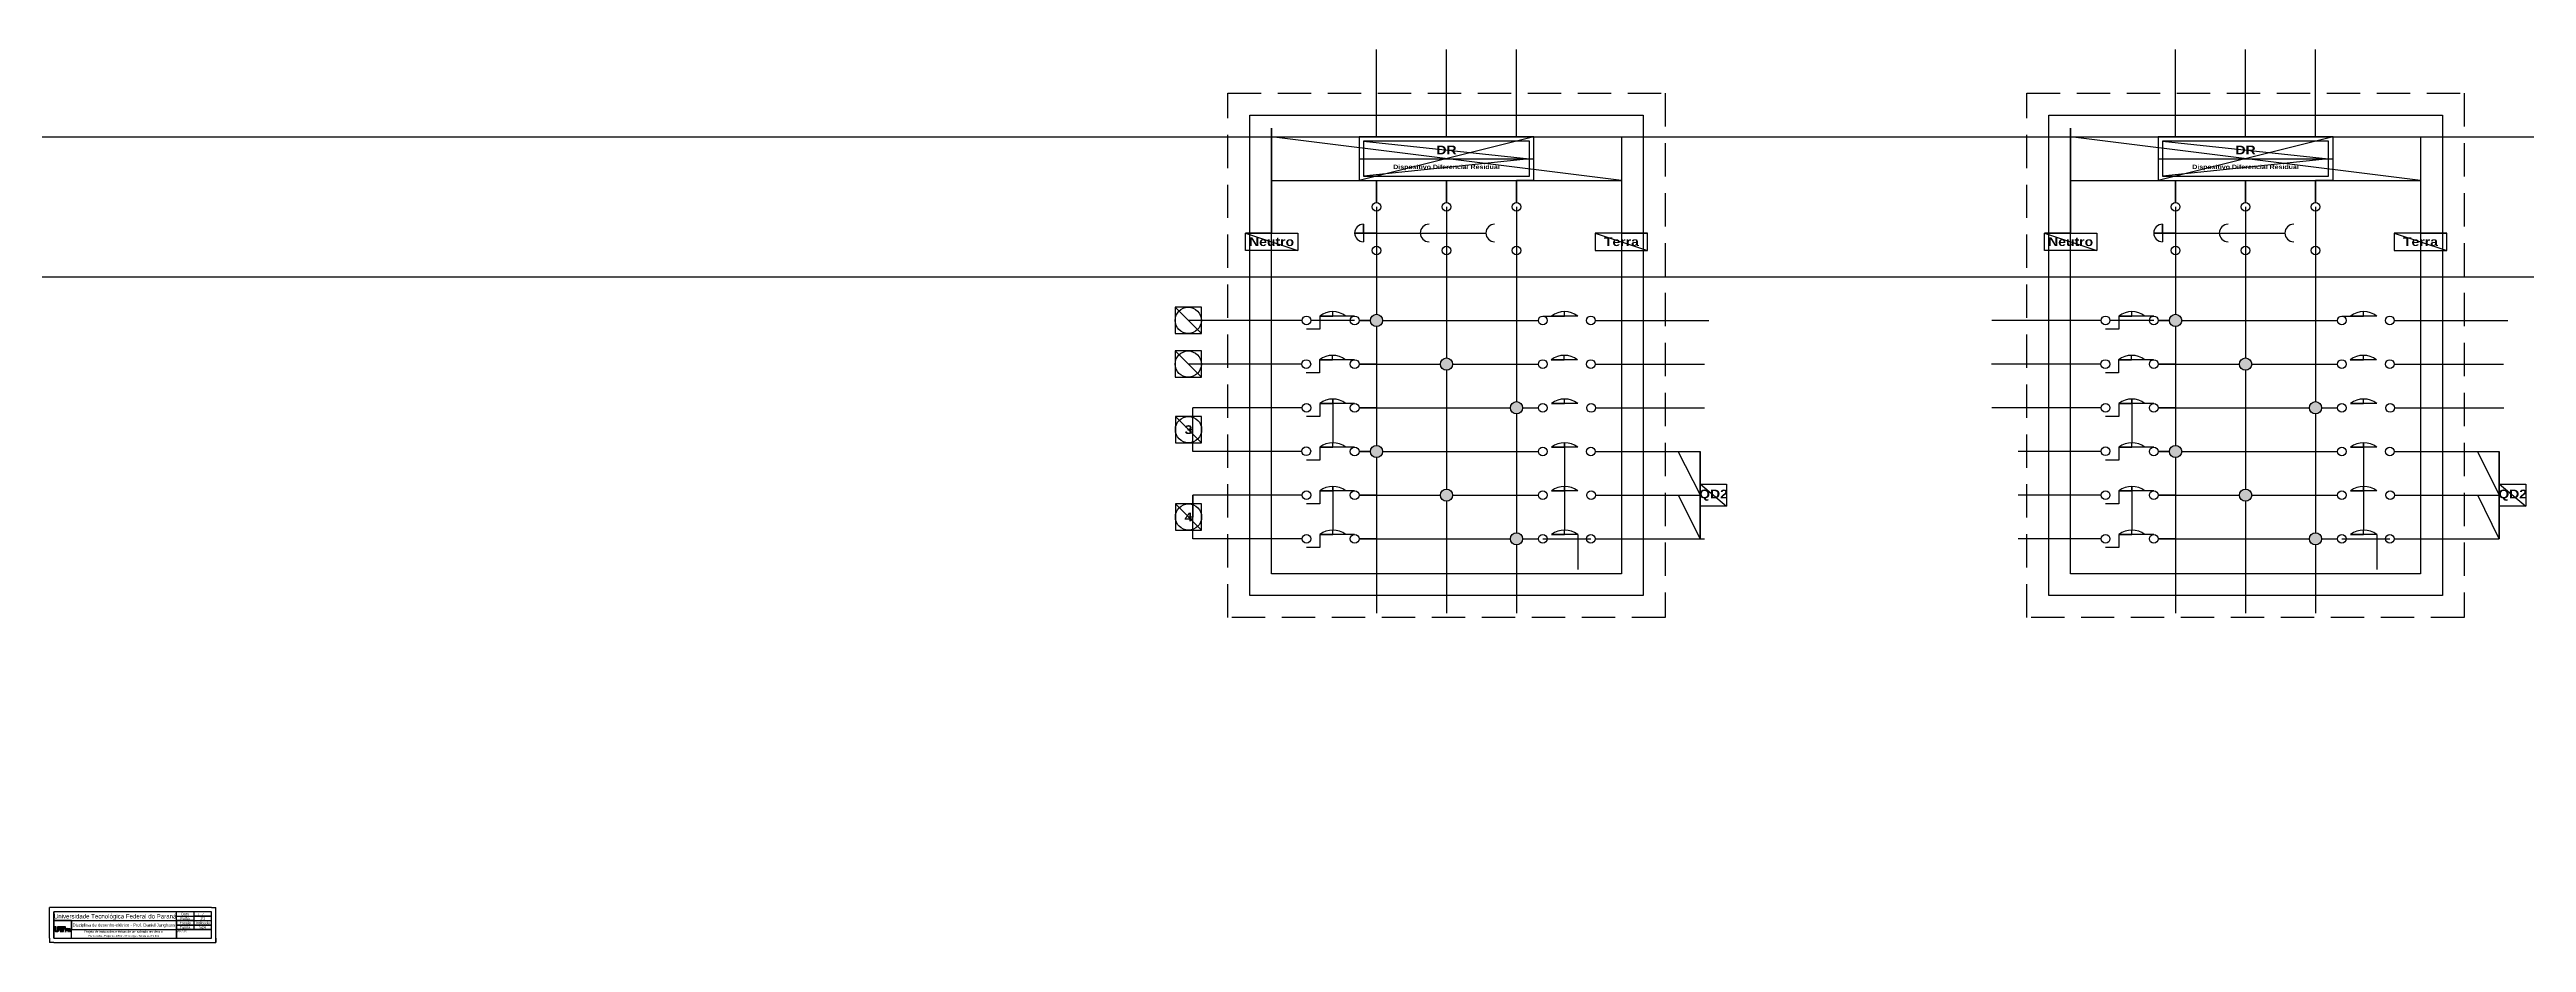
# Model space of a CAD drawing. Header units: millimetres. Extents: x 0 to 2832, y 0 to 1022.
import ezdxf
from ezdxf.enums import TextEntityAlignment as Align

# ---------------------------------------------------------------- set-up
doc = ezdxf.new("R2010")
doc.units = ezdxf.units.MM
doc.header["$LTSCALE"] = 3
doc.linetypes.add('DASHED', pattern=[19.05, 12.7, -6.35])
for name, color, linetype in [('Capricho', 5, 'Continuous'), ('Fina', 7, 'Continuous'), ('Grossa', 2, 'Continuous'), ('Legenda', 1, 'Continuous'), ('Legenda Amarela', 2, 'Continuous'), ('Legenga Preta', 250, 'Continuous'), ('Texto', 6, 'Continuous'), ('Textos', 3, 'Continuous'), ('Tracejada', 4, 'DASHED')]:
    doc.layers.add(name, color=color, linetype=linetype)
doc.styles.add('Paludo', font='ARIAL.TTF')
doc.styles.add('Personalizado', font='ariblk_0.ttf')

msp = doc.modelspace()

# ---------------------------------------------------------------- hatches: boundary and pattern name
at = {"layer": 'Grossa'}
h = msp.add_hatch(color=256, dxfattribs=at)
h.dxf.hatch_style = 1
h.paths.add_polyline_path([(1524.2, 711.9, 1), (1510.2, 711.9, 1)])
h.paths.add_polyline_path([(1590.2, 661.9, 1), (1604.2, 661.9, 1)])
h.paths.add_polyline_path([(1670.2, 611.9, 1), (1684.2, 611.9, 1)])
h.paths.add_polyline_path([(1590.2, 511.9, 1), (1604.2, 511.9, 1)])
h.paths.add_polyline_path([(1510.2, 561.9, 1), (1524.2, 561.9, 1)])
h.paths.add_polyline_path([(1670.2, 461.9, 1), (1684.2, 461.9, 1)])
h = msp.add_hatch(color=256, dxfattribs=at)
h.dxf.hatch_style = 1
h.paths.add_polyline_path([(2437.8, 711.9, 1), (2423.8, 711.9, 1)])
h.paths.add_polyline_path([(2517.8, 661.9, 1), (2503.8, 661.9, 1)])
h.paths.add_polyline_path([(2583.8, 611.9, 1), (2597.8, 611.9, 1)])
h.paths.add_polyline_path([(2517.8, 511.9, 1), (2503.8, 511.9, 1)])
h.paths.add_polyline_path([(2423.8, 561.9, 1), (2437.8, 561.9, 1)])
h.paths.add_polyline_path([(2583.8, 461.9, 1), (2597.8, 461.9, 1)])
at = {"layer": 'Legenda Amarela'}
h = msp.add_hatch(color=256, dxfattribs=at)
h.dxf.hatch_style = 1
h.paths.add_polyline_path([(14.5, 16.3), (17.7, 16.3), (17.7, 17.2), (13.4, 17.2), (13.4, 12.6), (14.5, 12.6)])
at = {"layer": 'Legenga Preta'}
h = msp.add_hatch(color=256, dxfattribs=at)
h.dxf.hatch_style = 1
h.paths.add_polyline_path([(15.8, 15.1), (17.7, 15.1), (17.7, 16), (14.8, 16), (14.8, 12.6), (15.8, 12.6)], flags=17)
h.paths.add_polyline_path([(18.1, 12.6), (18.8, 12.6), (18.8, 13.9), (19.6, 13.9), (19.8, 13.9), (19.9, 13.9), (20, 14), (20.1, 14), (20.3, 14.1), (20.4, 14.1), (20.5, 14.2), (20.5, 14.3), (20.6, 14.4), (20.6, 14.4), (20.6, 14.5), (20.7, 14.6), (20.7, 14.7), (20.7, 14.8), (20.7, 15), (20.7, 15), (20.7, 15.2), (20.7, 15.3), (20.6, 15.4), (20.6, 15.5), (20.5, 15.6), (20.5, 15.7), (20.4, 15.8), (20.3, 15.8), (20.2, 15.9), (20.1, 15.9), (20.1, 16), (20, 16), (19.7, 16), (18.1, 16)])
h.paths.add_polyline_path([(18.8, 14.5), (18.8, 15.4), (19.6, 15.4), (19.7, 15.4), (19.9, 15.3), (19.9, 15.3), (20, 15.1), (20.1, 15), (20, 14.9), (20, 14.8), (19.9, 14.7), (19.8, 14.5), (19.6, 14.5), (19.4, 14.5)], flags=16)
h.paths.add_polyline_path([(22.2, 14), (22.3, 13.9), (22.4, 13.8), (22.5, 13.7), (23.2, 12.6), (24, 12.6), (23.8, 12.9), (23.7, 13), (23.6, 13.2), (23.5, 13.4), (23.4, 13.5), (23.4, 13.6), (23.3, 13.7), (23.2, 13.8), (23.1, 13.9), (23, 14), (22.9, 14.1), (22.8, 14.1), (22.9, 14.2), (23, 14.2), (23.1, 14.2), (23.1, 14.2), (23.2, 14.3), (23.3, 14.3), (23.4, 14.4), (23.5, 14.4), (23.5, 14.5), (23.6, 14.6), (23.6, 14.6), (23.7, 14.8), (23.7, 14.9), (23.7, 14.9), (23.7, 15), (23.7, 15.2), (23.7, 15.3), (23.7, 15.3), (23.6, 15.5), (23.6, 15.5), (23.5, 15.7), (23.5, 15.7), (23.4, 15.8), (23.3, 15.8), (23.2, 15.9), (23.1, 15.9), (23, 16), (22.9, 16), (22.7, 16), (20.9, 16), (20.9, 12.6), (21.6, 12.6), (21.6, 14), (21.9, 14), (22, 14), (22.2, 13.9)])
h.paths.add_polyline_path([(21.6, 14.6), (21.6, 15.5), (22.6, 15.5), (22.8, 15.4), (22.9, 15.3), (23, 15.2), (23, 15.1), (23, 14.9), (23, 14.8), (22.9, 14.7), (22.8, 14.6), (22.8, 14.6), (22.7, 14.6), (22.6, 14.6), (22.5, 14.6)], flags=16)
h.paths.add_polyline_path([(12, 12.6), (13.1, 12.6), (13.1, 17.4), (17.7, 17.4), (17.7, 18.3), (10.6, 18.3), (9.5, 18.3), (9.5, 14.8), (9.5, 14.6), (9.5, 14.4), (9.4, 14.3), (9.4, 14.1), (9.4, 14), (9.3, 13.9), (9.2, 13.8), (9.2, 13.7), (9.1, 13.6), (8.9, 13.5), (8.8, 13.5), (8.6, 13.4), (8.4, 13.4), (8.2, 13.4), (8.1, 13.4), (8, 13.4), (7.9, 13.5), (7.8, 13.5), (7.7, 13.5), (7.6, 13.6), (7.5, 13.7), (7.5, 13.8), (7.4, 13.9), (7.3, 14.1), (7.2, 14.2), (7.2, 14.4), (7.2, 14.5), (7.2, 14.7), (7.1, 14.8), (7.1, 18.3), (6, 18.3), (6, 14.5), (6.1, 14.1), (6.1, 13.8), (6.2, 13.7), (6.2, 13.5), (6.3, 13.4), (6.4, 13.3), (6.5, 13.2), (6.6, 13.1), (6.7, 12.9), (6.8, 12.8), (7.1, 12.7), (7.2, 12.7), (7.4, 12.6), (7.6, 12.6), (7.9, 12.5), (8.1, 12.5), (8.5, 12.5), (8.7, 12.5), (8.9, 12.5), (9, 12.6), (9.3, 12.6), (9.5, 12.7), (9.7, 12.8), (9.9, 12.9), (10.1, 13.1), (10.3, 13.3), (10.5, 13.6), (10.5, 13.7), (10.6, 13.9), (10.6, 14.1), (10.6, 14.3), (10.6, 17.4), (12, 17.4)])

# ---------------------------------------------------------------- linework, layer by layer
for p, q in [((1397.2, 921.9), (1397.2, 871.9)), ((1797.2, 871.9), (1397.2, 921.9)), ((1697.2, 921.9), (1497.2, 871.9)), ((1502.2, 916.9), (1692.2, 896.9)), ((2310.8, 921.9), (2310.8, 871.9)), ((2710.8, 871.9), (2310.8, 921.9)), ((2610.8, 921.9), (2410.8, 871.9)), ((2415.8, 916.9), (2605.8, 896.9)), ((1497.2, 896.9), (1697.2, 896.9)), ((1692.2, 896.9), (1502.2, 876.9)), ((2410.8, 896.9), (2610.8, 896.9)), ((2605.8, 896.9), (2415.8, 876.9)), ((1397.2, 871.9), (1797.2, 871.9)), ((1497.2, 871.9), (1517.2, 871.9)), ((1517.2, 871.9), (1517.2, 861.9)), ((1597.2, 871.9), (1597.2, 861.9)), ((1697.2, 871.9), (1677.2, 871.9)), ((1677.2, 871.9), (1677.2, 861.9)), ((2310.8, 871.9), (2710.8, 871.9)), ((2410.8, 871.9), (2430.8, 871.9)), ((2430.8, 871.9), (2430.8, 861.9)), ((2510.8, 871.9), (2510.8, 861.9)), ((2610.8, 871.9), (2590.8, 871.9)), ((2590.8, 871.9), (2590.8, 861.9)), ((1397.2, 821.9), (1397.2, 811.9)), ((1502.2, 811.9), (1502.2, 821.9)), ((1502.2, 821.9), (1502.2, 801.9)), ((1517.2, 841.9), (1517.2, 811.9)), ((1517.2, 841.9), (1517.2, 811.9)), ((1597.2, 841.9), (1597.2, 761.9)), ((1677.2, 841.9), (1677.2, 761.9)), ((1797.2, 821.9), (1797.2, 811.9)), ((2310.8, 821.9), (2310.8, 811.9)), ((2415.8, 811.9), (2415.8, 821.9)), ((2415.8, 821.9), (2415.8, 801.9)), ((2430.8, 841.9), (2430.8, 811.9)), ((2430.8, 841.9), (2430.8, 811.9)), ((2510.8, 841.9), (2510.8, 761.9)), ((2590.8, 841.9), (2590.8, 761.9)), ((2710.8, 821.9), (2710.8, 811.9)), ((1397.2, 811.9), (1367.2, 811.9)), ((1367.2, 811.9), (1427.2, 791.9)), ((1517.2, 811.9), (1492.2, 811.9)), ((1492.2, 811.9), (1567.2, 811.9)), ((1492.2, 811.9), (1502.2, 811.9)), ((1517.2, 811.9), (1517.2, 761.9)), ((1517.2, 811.9), (1517.2, 791.9)), ((1567.2, 811.9), (1642.2, 811.9)), ((1767.2, 811.9), (1827.2, 791.9)), ((1797.2, 811.9), (1827.2, 811.9)), ((2310.8, 811.9), (2280.8, 811.9)), ((2280.8, 811.9), (2340.8, 791.9)), ((2430.8, 811.9), (2405.8, 811.9)), ((2405.8, 811.9), (2480.8, 811.9)), ((2405.8, 811.9), (2415.8, 811.9)), ((2430.8, 811.9), (2430.8, 761.9)), ((2430.8, 811.9), (2430.8, 791.9)), ((2480.8, 811.9), (2555.8, 811.9)), ((2680.8, 811.9), (2740.8, 791.9)), ((2710.8, 811.9), (2740.8, 811.9)), ((1286.9, 726.9), (1316.9, 696.9)), ((1307.2, 711.9), (1302.2, 711.9)), ((1337.2, 711.9), (1307.2, 711.9)), ((1452.2, 711.9), (1442.2, 711.9)), ((1482.2, 716.9), (1452.2, 716.9)), ((1452.2, 716.9), (1467.2, 716.9)), ((1452.2, 716.9), (1452.2, 701.9)), ((1492.2, 711.9), (1452.2, 711.9)), ((1467.2, 716.9), (1467.2, 721.9)), ((1492.2, 716.9), (1482.2, 716.9)), ((1707.2, 716.9), (1717.2, 716.9)), ((1747.2, 716.9), (1717.2, 716.9)), ((1717.2, 716.9), (1732.2, 716.9)), ((1732.2, 716.9), (1732.2, 721.9)), ((1867.2, 711.9), (1897.2, 711.9)), ((2250.8, 711.9), (2220.8, 711.9)), ((2365.8, 711.9), (2355.8, 711.9)), ((2395.8, 716.9), (2365.8, 716.9)), ((2365.8, 716.9), (2380.8, 716.9)), ((2365.8, 716.9), (2365.8, 701.9)), ((2405.8, 711.9), (2365.8, 711.9)), ((2380.8, 716.9), (2380.8, 721.9)), ((2405.8, 716.9), (2395.8, 716.9)), ((2620.8, 716.9), (2630.8, 716.9)), ((2660.8, 716.9), (2630.8, 716.9)), ((2630.8, 716.9), (2645.8, 716.9)), ((2645.8, 716.9), (2645.8, 721.9)), ((2780.8, 711.9), (2810.8, 711.9)), ((1452.2, 701.9), (1437.2, 701.9)), ((2365.8, 701.9), (2350.8, 701.9)), ((1286.9, 676.9), (1316.9, 646.9)), ((1306.9, 661.9), (1301.9, 661.9)), ((1336.9, 661.9), (1306.9, 661.9)), ((1451.9, 651.9), (1436.9, 651.9)), ((1481.9, 666.9), (1451.9, 666.9)), ((1451.9, 666.9), (1466.9, 666.9)), ((1451.9, 666.9), (1451.9, 651.9)), ((1466.9, 666.9), (1466.9, 671.9)), ((1491.9, 666.9), (1481.9, 666.9)), ((1746.9, 666.9), (1716.9, 666.9)), ((1716.9, 666.9), (1731.9, 666.9)), ((1731.9, 666.9), (1731.9, 671.9)), ((1862.2, 661.9), (1892.2, 661.9)), ((2250.5, 661.9), (2220.5, 661.9)), ((2365.5, 651.9), (2350.5, 651.9)), ((2395.5, 666.9), (2365.5, 666.9)), ((2365.5, 666.9), (2380.5, 666.9)), ((2365.5, 666.9), (2365.5, 651.9)), ((2380.5, 666.9), (2380.5, 671.9)), ((2405.5, 666.9), (2395.5, 666.9)), ((2660.5, 666.9), (2630.5, 666.9)), ((2630.5, 666.9), (2645.5, 666.9)), ((2645.5, 666.9), (2645.5, 671.9)), ((2775.8, 661.9), (2805.8, 661.9)), ((1287.2, 601.9), (1317.2, 571.9)), ((1337.2, 611.9), (1307.2, 611.9)), ((1307.2, 561.9), (1307.2, 611.9)), ((1452.2, 601.9), (1437.2, 601.9)), ((1482.2, 616.9), (1452.2, 616.9)), ((1452.2, 616.9), (1467.2, 616.9)), ((1452.2, 616.9), (1452.2, 601.9)), ((1467.2, 616.9), (1467.2, 621.9)), ((1492.2, 616.9), (1482.2, 616.9)), ((1747.2, 616.9), (1717.2, 616.9)), ((1717.2, 616.9), (1732.2, 616.9)), ((1732.2, 616.9), (1732.2, 621.9)), ((1862.2, 611.9), (1892.2, 611.9)), ((2250.8, 611.9), (2220.8, 611.9)), ((2365.8, 601.9), (2350.8, 601.9)), ((2395.8, 616.9), (2365.8, 616.9)), ((2365.8, 616.9), (2380.8, 616.9)), ((2365.8, 616.9), (2365.8, 601.9)), ((2380.8, 616.9), (2380.8, 621.9)), ((2405.8, 616.9), (2395.8, 616.9)), ((2660.8, 616.9), (2630.8, 616.9)), ((2630.8, 616.9), (2645.8, 616.9)), ((2645.8, 616.9), (2645.8, 621.9)), ((2775.9, 611.9), (2805.9, 611.9)), ((1307.2, 586.9), (1302.2, 586.9)), ((1482.2, 566.9), (1452.2, 566.9)), ((1452.2, 566.9), (1467.2, 566.9)), ((1452.2, 566.9), (1452.2, 551.9)), ((1467.2, 566.9), (1467.2, 571.9)), ((1492.2, 566.9), (1482.2, 566.9)), ((1747.2, 566.9), (1717.2, 566.9)), ((1717.2, 566.9), (1732.2, 566.9)), ((1732.2, 566.9), (1732.2, 571.9)), ((2395.8, 566.9), (2365.8, 566.9)), ((2365.8, 566.9), (2380.8, 566.9)), ((2365.8, 566.9), (2365.8, 551.9)), ((2380.8, 566.9), (2380.8, 571.9)), ((2405.8, 566.9), (2395.8, 566.9)), ((2660.8, 566.9), (2630.8, 566.9)), ((2630.8, 566.9), (2645.8, 566.9)), ((2645.8, 566.9), (2645.8, 571.9)), ((1337.2, 561.9), (1307.2, 561.9)), ((1452.2, 551.9), (1437.2, 551.9)), ((1887.5, 511.9), (1862.2, 561.9)), ((1862.2, 561.9), (1887.2, 561.9)), ((1887.2, 561.9), (1887.2, 461.9)), ((2365.8, 551.9), (2350.8, 551.9)), ((2801.2, 511.9), (2775.8, 561.9)), ((2775.8, 561.9), (2800.8, 561.9)), ((2800.8, 561.9), (2800.8, 461.9)), ((1337.2, 511.9), (1307.2, 511.9)), ((1307.2, 461.9), (1307.2, 511.9)), ((1307.2, 511.9), (1307.2, 486.9)), ((1482.2, 516.9), (1452.2, 516.9)), ((1452.2, 516.9), (1467.2, 516.9)), ((1452.2, 516.9), (1452.2, 501.9)), ((1467.2, 516.9), (1467.2, 521.9)), ((1492.2, 516.9), (1482.2, 516.9)), ((1747.2, 516.9), (1717.2, 516.9)), ((1717.2, 516.9), (1732.2, 516.9)), ((1732.2, 516.9), (1732.2, 521.9)), ((1887.2, 461.9), (1862.5, 511.9)), ((1862.5, 511.9), (1887.5, 511.9)), ((1887.5, 511.9), (1887.5, 524.4)), ((1887.5, 524.4), (1917.5, 524.4)), ((1887.5, 524.4), (1917.5, 499.4)), ((1917.5, 524.4), (1917.5, 499.4)), ((2395.8, 516.9), (2365.8, 516.9)), ((2365.8, 516.9), (2380.8, 516.9)), ((2365.8, 516.9), (2365.8, 501.9)), ((2380.8, 516.9), (2380.8, 521.9)), ((2405.8, 516.9), (2395.8, 516.9)), ((2660.8, 516.9), (2630.8, 516.9)), ((2630.8, 516.9), (2645.8, 516.9)), ((2645.8, 516.9), (2645.8, 521.9)), ((2800.8, 461.9), (2776.2, 511.9)), ((2776.2, 511.9), (2801.2, 511.9)), ((2801.2, 511.9), (2801.2, 524.4)), ((2801.2, 524.4), (2831.2, 524.4)), ((2801.2, 524.4), (2831.2, 499.4)), ((2831.2, 524.4), (2831.2, 499.4)), ((1287.2, 501.9), (1317.2, 471.9)), ((1307.2, 486.9), (1302.2, 486.9)), ((1452.2, 501.9), (1437.2, 501.9)), ((1917.5, 499.4), (1887.5, 499.4)), ((2365.8, 501.9), (2350.8, 501.9)), ((2831.2, 499.4), (2801.2, 499.4)), ((1337.2, 461.9), (1307.2, 461.9)), ((1482.2, 466.9), (1452.2, 466.9)), ((1452.2, 466.9), (1467.2, 466.9)), ((1452.2, 466.9), (1452.2, 451.9)), ((1467.2, 466.9), (1467.2, 471.9)), ((1492.2, 466.9), (1482.2, 466.9)), ((1707.2, 461.9), (1747.2, 461.9)), ((1747.2, 466.9), (1717.2, 466.9)), ((1717.2, 466.9), (1732.2, 466.9)), ((1732.2, 466.9), (1732.2, 471.9)), ((1747.2, 466.9), (1747.2, 426.9)), ((1747.2, 461.9), (1762.2, 461.9)), ((1862.2, 461.9), (1887.2, 461.9)), ((2395.8, 466.9), (2365.8, 466.9)), ((2365.8, 466.9), (2380.8, 466.9)), ((2365.8, 466.9), (2365.8, 451.9)), ((2380.8, 466.9), (2380.8, 471.9)), ((2405.8, 466.9), (2395.8, 466.9)), ((2620.8, 461.9), (2660.8, 461.9)), ((2660.8, 466.9), (2630.8, 466.9)), ((2630.8, 466.9), (2645.8, 466.9)), ((2645.8, 466.9), (2645.8, 471.9)), ((2660.8, 466.9), (2660.8, 426.9)), ((2660.8, 461.9), (2675.8, 461.9)), ((2775.8, 461.9), (2800.8, 461.9)), ((1452.2, 451.9), (1437.2, 451.9)), ((2365.8, 451.9), (2350.8, 451.9))]:
    msp.add_line(p, q)
for p in [(1611.1, 921.9), (1517.2, 761.9)]:
    msp.add_xline(p, (1, 0))
for points in [[(1372.2, 946.9), (1822.2, 946.9), (1822.2, 396.9), (1372.2, 396.9)], [(2285.8, 946.9), (2735.8, 946.9), (2735.8, 396.9), (2285.8, 396.9)], [(1397.2, 921.9), (1797.2, 921.9), (1797.2, 421.9), (1397.2, 421.9)], [(1692.2, 916.9), (1502.2, 916.9), (1502.2, 876.9), (1692.2, 876.9)], [(2310.8, 921.9), (2710.8, 921.9), (2710.8, 421.9), (2310.8, 421.9)], [(2605.8, 916.9), (2415.8, 916.9), (2415.8, 876.9), (2605.8, 876.9)], [(1367.2, 811.9), (1427.2, 811.9), (1427.2, 791.9), (1367.2, 791.9)], [(1827.2, 811.9), (1767.2, 811.9), (1767.2, 791.9), (1827.2, 791.9)], [(2280.8, 811.9), (2340.8, 811.9), (2340.8, 791.9), (2280.8, 791.9)], [(2740.8, 811.9), (2680.8, 811.9), (2680.8, 791.9), (2740.8, 791.9)], [(1316.9, 726.9), (1286.9, 726.9), (1286.9, 696.9), (1316.9, 696.9)], [(1316.9, 676.9), (1286.9, 676.9), (1286.9, 646.9), (1316.9, 646.9)], [(1317.2, 601.9), (1287.2, 601.9), (1287.2, 571.9), (1317.2, 571.9)], [(1887.2, 561.9), (1887.2, 561.9), (1887.2, 461.9), (1887.2, 461.9)], [(2800.8, 561.9), (2800.8, 561.9), (2800.8, 461.9), (2800.8, 461.9)], [(1317.2, 501.9), (1287.2, 501.9), (1287.2, 471.9), (1317.2, 471.9)]]:
    msp.add_lwpolyline(points, close=True)
at = {"layer": 'Capricho'}
for p, q in [((0, 35), (0, 40)), ((5, 40), (0, 40)), ((0, 5), (0, 35)), ((125, 40), (5, 40)), ((185, 40), (45, 40)), ((145, 40), (125, 40)), ((185, 40), (190, 40)), ((190, 0), (190, 40)), ((190, 5), (190, 35)), ((0, 5), (0, 0)), ((5, 0), (0, 0)), ((5, 0), (185, 0)), ((5, 0), (25, 0)), ((185, 0), (190, 0)), ((190, 5), (190, 0))]:
    msp.add_line(p, q, dxfattribs=at)
at = {"layer": 'Fina'}
for p, q in [((1517.2, 921.9), (1517.2, 1021.9)), ((1597.2, 921.9), (1597.2, 1021.9)), ((1677.2, 921.9), (1677.2, 1021.9)), ((2430.8, 921.9), (2430.8, 1021.9)), ((2510.8, 921.9), (2510.8, 1021.9)), ((2590.8, 921.9), (2590.8, 1021.9)), ((1517.2, 871.9), (1517.2, 846.9)), ((1517.2, 846.9), (1517.2, 871.9)), ((1597.2, 871.9), (1597.2, 846.9)), ((1597.2, 846.9), (1597.2, 871.9)), ((1677.2, 871.9), (1677.2, 846.9)), ((1677.2, 846.9), (1677.2, 871.9)), ((2430.8, 871.9), (2430.8, 846.9)), ((2430.8, 846.9), (2430.8, 871.9)), ((2510.8, 871.9), (2510.8, 846.9)), ((2510.8, 846.9), (2510.8, 871.9)), ((2590.8, 871.9), (2590.8, 846.9)), ((2590.8, 846.9), (2590.8, 871.9)), ((1492.2, 811.9), (1642.2, 811.9)), ((2405.8, 811.9), (2555.8, 811.9)), ((1517.2, 791.9), (1517.2, 718.9)), ((1597.2, 791.9), (1597.2, 711.9)), ((1677.2, 791.9), (1677.2, 711.9)), ((2430.8, 791.9), (2430.8, 718.9)), ((2510.8, 791.9), (2510.8, 711.9)), ((2590.8, 791.9), (2590.8, 711.9)), ((1432.2, 711.9), (1337.2, 711.9)), ((1510.2, 711.9), (1497.2, 711.9)), ((1497.2, 711.9), (1510.2, 711.9)), ((1524.2, 711.9), (1597.2, 711.9)), ((1597.2, 711.9), (1597.2, 668.9)), ((1597.2, 711.9), (1677.2, 711.9)), ((1677.2, 711.9), (1677.2, 661.9)), ((1677.2, 711.9), (1702.2, 711.9)), ((1767.2, 711.9), (1867.2, 711.9)), ((2345.8, 711.9), (2250.8, 711.9)), ((2423.8, 711.9), (2410.8, 711.9)), ((2410.8, 711.9), (2423.8, 711.9)), ((2437.8, 711.9), (2510.8, 711.9)), ((2510.8, 711.9), (2510.8, 668.9)), ((2510.8, 711.9), (2590.8, 711.9)), ((2590.8, 711.9), (2590.8, 661.9)), ((2590.8, 711.9), (2615.8, 711.9)), ((2680.8, 711.9), (2780.8, 711.9)), ((1517.2, 704.9), (1517.2, 661.9)), ((2430.8, 704.9), (2430.8, 661.9)), ((1431.9, 661.9), (1336.9, 661.9)), ((1517.2, 661.9), (1497.2, 661.9)), ((1497.2, 661.9), (1517.2, 661.9)), ((1517.2, 661.9), (1497.2, 661.9)), ((1517.2, 661.9), (1517.2, 611.9)), ((1517.2, 661.9), (1590.2, 661.9)), ((1597.2, 654.9), (1597.2, 611.9)), ((1604.2, 661.9), (1677.2, 661.9)), ((1677.2, 661.9), (1677.2, 618.9)), ((1677.2, 661.9), (1702.2, 661.9)), ((1767.2, 661.9), (1862.2, 661.9)), ((2345.5, 661.9), (2250.5, 661.9)), ((2430.8, 661.9), (2410.8, 661.9)), ((2410.8, 661.9), (2430.8, 661.9)), ((2430.8, 661.9), (2410.8, 661.9)), ((2430.8, 661.9), (2430.8, 611.9)), ((2430.8, 661.9), (2503.8, 661.9)), ((2510.8, 654.9), (2510.8, 611.9)), ((2517.8, 661.9), (2590.8, 661.9)), ((2590.8, 661.9), (2590.8, 618.9)), ((2590.8, 661.9), (2615.8, 661.9)), ((2680.8, 661.9), (2775.8, 661.9)), ((1432.2, 611.9), (1337.2, 611.9)), ((1467.2, 621.9), (1467.2, 571.9)), ((1517.2, 611.9), (1497.2, 611.9)), ((1497.2, 611.9), (1517.2, 611.9)), ((1517.2, 611.9), (1517.2, 568.9)), ((1517.2, 611.9), (1597.2, 611.9)), ((1597.2, 611.9), (1597.2, 561.9)), ((1597.2, 611.9), (1670.2, 611.9)), ((1677.2, 604.9), (1677.2, 561.9)), ((1684.2, 611.9), (1702.2, 611.9)), ((1767.5, 611.9), (1862.2, 611.9)), ((2345.8, 611.9), (2250.8, 611.9)), ((2380.8, 621.9), (2380.8, 571.9)), ((2430.8, 611.9), (2410.8, 611.9)), ((2410.8, 611.9), (2430.8, 611.9)), ((2430.8, 611.9), (2430.8, 568.9)), ((2430.8, 611.9), (2510.8, 611.9)), ((2510.8, 611.9), (2510.8, 561.9)), ((2510.8, 611.9), (2583.8, 611.9)), ((2590.8, 604.9), (2590.8, 561.9)), ((2597.8, 611.9), (2615.8, 611.9)), ((2681.1, 611.9), (2775.9, 611.9)), ((1732.2, 571.9), (1732.2, 471.9)), ((2645.8, 571.9), (2645.8, 471.9)), ((1431.9, 561.9), (1337.2, 561.9)), ((1510.2, 561.9), (1497.2, 561.9)), ((1497.2, 561.9), (1510.2, 561.9)), ((1517.2, 554.9), (1517.2, 511.9)), ((1524.2, 561.9), (1597.2, 561.9)), ((1597.2, 561.9), (1597.2, 518.9)), ((1597.2, 561.9), (1677.2, 561.9)), ((1677.2, 561.9), (1677.2, 511.9)), ((1677.2, 561.9), (1702.2, 561.9)), ((1767.2, 561.9), (1862.2, 561.9)), ((2345.6, 561.9), (2250.8, 561.9)), ((2423.8, 561.9), (2410.8, 561.9)), ((2410.8, 561.9), (2423.8, 561.9)), ((2430.8, 554.9), (2430.8, 511.9)), ((2437.8, 561.9), (2510.8, 561.9)), ((2510.8, 561.9), (2510.8, 518.9)), ((2510.8, 561.9), (2590.8, 561.9)), ((2590.8, 561.9), (2590.8, 511.9)), ((2590.8, 561.9), (2615.8, 561.9)), ((2680.8, 561.9), (2775.8, 561.9)), ((1432.2, 511.9), (1337.2, 511.9)), ((1467.2, 521.9), (1467.2, 471.9)), ((1517.2, 511.9), (1497.2, 511.9)), ((1497.2, 511.9), (1517.2, 511.9)), ((1517.2, 511.9), (1517.2, 411.9)), ((1517.2, 511.9), (1590.2, 511.9)), ((1517.2, 511.9), (1517.2, 461.9)), ((1604.2, 511.9), (1677.2, 511.9)), ((1677.2, 511.9), (1677.2, 468.9)), ((1677.2, 511.9), (1702.2, 511.9)), ((1767.5, 511.9), (1862.5, 511.9)), ((2345.8, 511.9), (2250.8, 511.9)), ((2380.8, 521.9), (2380.8, 471.9)), ((2430.8, 511.9), (2410.8, 511.9)), ((2410.8, 511.9), (2430.8, 511.9)), ((2430.8, 511.9), (2430.8, 411.9)), ((2430.8, 511.9), (2503.8, 511.9)), ((2430.8, 511.9), (2430.8, 461.9)), ((2517.8, 511.9), (2590.8, 511.9)), ((2590.8, 511.9), (2590.8, 468.9)), ((2590.8, 511.9), (2615.8, 511.9)), ((2681.2, 511.9), (2776.2, 511.9)), ((1597.2, 504.9), (1597.2, 411.9)), ((2510.8, 504.9), (2510.8, 411.9)), ((1432.2, 461.9), (1337.2, 461.9)), ((1517.2, 461.9), (1497.2, 461.9)), ((1497.2, 461.9), (1517.2, 461.9)), ((1517.2, 461.9), (1597.2, 461.9)), ((1517.2, 461.9), (1517.2, 376.9)), ((1597.2, 461.9), (1670.2, 461.9)), ((1597.2, 461.9), (1597.2, 376.9)), ((1677.2, 454.9), (1677.2, 376.9)), ((1677.2, 454.9), (1677.2, 411.9)), ((1684.2, 461.9), (1702.2, 461.9)), ((1767.2, 461.9), (1862.2, 461.9)), ((1862.2, 461.9), (1892.2, 461.9)), ((2345.8, 461.9), (2250.8, 461.9)), ((2430.8, 461.9), (2410.8, 461.9)), ((2410.8, 461.9), (2430.8, 461.9)), ((2430.8, 461.9), (2510.8, 461.9)), ((2430.8, 461.9), (2430.8, 376.9)), ((2510.8, 461.9), (2583.8, 461.9)), ((2510.8, 461.9), (2510.8, 376.9)), ((2590.8, 454.9), (2590.8, 411.9)), ((2590.8, 454.9), (2590.8, 376.9)), ((2597.8, 461.9), (2615.8, 461.9)), ((2680.8, 461.9), (2775.8, 461.9))]:
    msp.add_line(p, q, dxfattribs=at)
for points in [[(1697.2, 921.9), (1497.2, 921.9), (1497.2, 871.9), (1697.2, 871.9)], [(2610.8, 921.9), (2410.8, 921.9), (2410.8, 871.9), (2610.8, 871.9)]]:
    msp.add_lwpolyline(points, close=True, dxfattribs=at)
for centre, radius in [((1517.2, 841.9), 5), ((1597.2, 841.9), 5), ((1677.2, 841.9), 5), ((2430.8, 841.9), 5), ((2510.8, 841.9), 5), ((2590.8, 841.9), 5), ((1517.2, 791.9), 5), ((1597.2, 791.9), 5), ((1677.2, 791.9), 5), ((2430.8, 791.9), 5), ((2510.8, 791.9), 5), ((2590.8, 791.9), 5), ((1301.9, 711.9), 15), ((1437.2, 711.9), 5), ((1492.2, 711.9), 5), ((1707.2, 711.9), 5), ((1762.2, 711.9), 5), ((2350.8, 711.9), 5), ((2405.8, 711.9), 5), ((2620.8, 711.9), 5), ((2675.8, 711.9), 5), ((1301.9, 661.9), 15), ((1436.9, 661.9), 5), ((1492.2, 661.9), 5), ((1707.2, 661.9), 5), ((1762.2, 661.9), 5), ((2350.5, 661.9), 5), ((2405.8, 661.9), 5), ((2620.8, 661.9), 5), ((2675.8, 661.9), 5), ((1302.2, 586.9), 15), ((1437.2, 611.9), 5), ((1492.2, 611.9), 5), ((1707.2, 611.9), 5), ((1762.5, 611.7), 5), ((2350.8, 611.9), 5), ((2405.8, 611.9), 5), ((2620.8, 611.9), 5), ((2676.1, 611.7), 5), ((1436.9, 562.1), 5), ((1492.2, 561.9), 5), ((1707.2, 561.9), 5), ((1762.2, 561.9), 5), ((2350.6, 562.1), 5), ((2405.8, 561.9), 5), ((2620.8, 561.9), 5), ((2675.8, 561.9), 5), ((1437.2, 511.9), 5), ((1492.2, 511.9), 5), ((1707.2, 511.9), 5), ((1762.5, 511.9), 5), ((2350.8, 511.9), 5), ((2405.8, 511.9), 5), ((2620.8, 511.9), 5), ((2676.2, 511.9), 5), ((1302.2, 486.9), 15), ((1437.2, 461.9), 5), ((1492.2, 461.9), 5), ((1707.2, 461.9), 5), ((1762.2, 461.9), 5), ((2350.8, 461.9), 5), ((2405.8, 461.9), 5), ((2620.8, 461.9), 5), ((2675.8, 461.9), 5)]:
    msp.add_circle(centre, radius, dxfattribs=at)
for centre, radius, start, end in [((1502.2, 811.9), 10, 90, 270), ((1577.2, 811.9), 10, 90, 270), ((1652.2, 811.9), 10, 90, 270), ((2415.8, 811.9), 10, 90, 270), ((2490.8, 811.9), 10, 90, 270), ((2565.8, 811.9), 10, 90, 270), ((1467.2, 696.9), 25, 53.1301, 126.8699), ((1732.2, 696.9), 25, 53.1301, 126.8699), ((2380.8, 696.9), 25, 53.1301, 126.8699), ((2645.8, 696.9), 25, 53.1301, 126.8699), ((1466.9, 646.9), 25, 53.1301, 126.8699), ((1731.9, 646.9), 25, 53.1301, 126.8699), ((2380.5, 646.9), 25, 53.1301, 126.8699), ((2645.5, 646.9), 25, 53.1301, 126.8699), ((1467.2, 596.9), 25, 53.1301, 126.8699), ((1732.2, 596.9), 25, 53.1301, 126.8699), ((2380.8, 596.9), 25, 53.1301, 126.8699), ((2645.8, 596.9), 25, 53.1301, 126.8699), ((1467.2, 546.9), 25, 53.1301, 126.8699), ((1732.2, 546.9), 25, 53.1301, 126.8699), ((2380.8, 546.9), 25, 53.1301, 126.8699), ((2645.8, 546.9), 25, 53.1301, 126.8699), ((1467.2, 496.9), 25, 53.1301, 126.8699), ((1732.2, 496.9), 25, 53.1301, 126.8699), ((2380.8, 496.9), 25, 53.1301, 126.8699), ((2645.8, 496.9), 25, 53.1301, 126.8699), ((1467.2, 446.9), 25, 53.1301, 126.8699), ((1732.2, 446.9), 25, 53.1301, 126.8699), ((2380.8, 446.9), 25, 53.1301, 126.8699), ((2645.8, 446.9), 25, 53.1301, 126.8699)]:
    msp.add_arc(centre, radius, start, end, dxfattribs=at)
at = {"layer": 'Grossa'}
for p, q in [((1397.2, 921.9), (1397.2, 931.9)), ((1397.2, 931.9), (1397.2, 921.9)), ((1397.2, 921.9), (1397.2, 821.9)), ((1797.2, 921.9), (1797.2, 821.9)), ((2310.8, 921.9), (2310.8, 931.9)), ((2310.8, 931.9), (2310.8, 921.9)), ((2310.8, 921.9), (2310.8, 821.9)), ((2710.8, 921.9), (2710.8, 821.9))]:
    msp.add_line(p, q, dxfattribs=at)
for centre in [(1517.2, 711.9), (2430.8, 711.9), (1597.2, 661.9), (2510.8, 661.9), (1677.2, 611.9), (2590.8, 611.9), (1517.2, 561.9), (2430.8, 561.9), (1597.2, 511.9), (2510.8, 511.9), (1677.2, 461.9), (2590.8, 461.9)]:
    msp.add_circle(centre, 7, dxfattribs=at)
at = {"layer": 'Legenda'}
for p, q in [((45, 35), (5, 35)), ((5, 35), (5, 5)), ((125, 35), (5, 35)), ((5, 35), (5, 25)), ((5, 5), (5, 35)), ((185, 35), (45, 35)), ((145, 35), (125, 35)), ((145, 25), (145, 35)), ((145, 25), (145, 35)), ((145, 10), (145, 30)), ((145, 30), (185, 30)), ((185, 35), (165, 35)), ((165, 35), (165, 25)), ((185, 30), (165, 30)), ((165, 30), (165, 20)), ((185, 5), (185, 35)), ((185, 25), (185, 35)), ((25, 25), (5, 25)), ((5, 25), (185, 25)), ((5, 25), (25, 25)), ((5, 5), (185, 5)), ((5, 5), (25, 5)), ((25, 5), (25, 25)), ((25, 25), (25, 15)), ((25, 15), (25, 25)), ((25, 15), (185, 15)), ((165, 25), (145, 25)), ((145, 5), (145, 25)), ((145, 25), (145, 20)), ((145, 15), (145, 25)), ((145, 20), (185, 20)), ((185, 20), (145, 20)), ((145, 20), (145, 10)), ((185, 15), (145, 15)), ((145, 15), (145, 5)), ((145, 5), (185, 5)), ((165, 20), (165, 15)), ((185, 5), (185, 15))]:
    msp.add_line(p, q, dxfattribs=at)
at = {"layer": 'Legenda Amarela'}
msp.add_line((17.7, 17.2), (17.7, 16.3), dxfattribs=at)
msp.add_lwpolyline([(17.7, 17.2), (13.4, 17.2), (13.4, 12.6), (14.5, 12.6), (14.5, 16.3), (17.7, 16.3)], dxfattribs=at)
at = {"layer": 'Legenga Preta'}
for p, q in [((6, 18.3), (6, 14.5)), ((12.9, 12.6), (12, 12.6)), ((12, 12.6), (13.1, 12.6)), ((13.4, 12.6), (14.5, 12.6)), ((14.8, 12.6), (15.8, 12.6)), ((17.7, 18.3), (17.7, 17.4)), ((17.7, 16), (17.7, 15.1)), ((18.1, 16), (19.7, 16)), ((18.1, 12.6), (18.8, 12.6)), ((20.9, 16), (22.7, 16)), ((20.9, 12.6), (21.6, 12.6))]:
    msp.add_line(p, q, dxfattribs=at)
for points in [[(6, 14.5), (6, 18.3), (7.1, 18.3)], [(6, 14.5), (6, 14.2)], [(6, 14.5), (6.1, 14.1), (6.1, 13.8), (6.2, 13.7), (6.2, 13.5), (6.3, 13.4), (6.4, 13.3), (6.5, 13.2), (6.6, 13.1), (6.7, 12.9), (6.8, 12.8), (7.1, 12.7), (7.2, 12.7), (7.4, 12.6), (7.6, 12.6), (7.9, 12.5), (8.1, 12.5), (8.5, 12.5), (8.7, 12.5), (8.9, 12.5), (9, 12.6), (9.3, 12.6), (9.5, 12.7), (9.7, 12.8), (9.9, 12.9), (10.1, 13.1), (10.3, 13.3), (10.5, 13.6), (10.5, 13.7), (10.6, 13.9), (10.6, 14.1), (10.6, 14.2), (10.6, 14.3)], [(7.1, 18.3), (7.1, 14.8), (7.2, 14.7), (7.2, 14.5), (7.2, 14.4), (7.2, 14.3), (7.3, 14.2), (7.3, 14.1), (7.4, 13.9), (7.5, 13.8), (7.5, 13.7), (7.6, 13.6), (7.7, 13.5), (7.8, 13.5), (7.9, 13.5), (8, 13.4), (8.1, 13.4), (8.2, 13.4), (8.4, 13.4), (8.6, 13.4), (8.8, 13.5), (8.9, 13.5), (9.1, 13.6), (9.2, 13.7), (9.2, 13.8), (9.3, 13.9), (9.3, 13.9), (9.4, 14), (9.4, 14.1), (9.4, 14.3), (9.5, 14.4), (9.5, 14.6), (9.5, 14.8), (9.5, 18.3)], [(9.5, 18.3), (10.6, 18.3)], [(10.6, 18.3), (17.7, 18.3)], [(10.6, 17.4), (10.6, 14.3)], [(10.6, 17.4), (12, 17.4)], [(12, 17.4), (12, 12.6), (13.1, 12.6), (13.1, 17.4)], [(13.1, 17.4), (17.7, 17.4)], [(18.1, 16), (18.1, 12.6), (18.8, 12.6), (18.8, 13.9)], [(18.8, 13.9), (19.6, 13.9), (19.8, 13.9), (19.9, 13.9), (20, 14), (20.1, 14), (20.3, 14.1), (20.4, 14.1), (20.5, 14.2), (20.5, 14.3), (20.6, 14.4), (20.6, 14.4), (20.6, 14.5), (20.7, 14.6), (20.7, 14.7), (20.7, 14.8), (20.7, 14.9), (20.7, 14.9), (20.7, 15), (20.7, 15.2), (20.7, 15.3), (20.6, 15.4), (20.6, 15.5), (20.5, 15.6), (20.5, 15.7), (20.4, 15.8), (20.3, 15.8), (20.2, 15.9), (20.1, 15.9), (20.1, 16), (20, 16), (19.7, 16)], [(18.8, 14.5), (18.8, 15.4)], [(18.8, 15.4), (19.5, 15.4), (19.5, 15.4), (19.6, 15.4), (19.7, 15.4), (19.8, 15.4), (19.9, 15.3), (19.9, 15.3), (20, 15.2), (20, 15.1), (20, 15), (20, 14.9), (20, 14.9), (20, 14.8), (19.9, 14.7), (19.9, 14.6), (19.8, 14.6), (19.8, 14.5), (19.6, 14.5), (19.4, 14.5), (18.8, 14.5)], [(20.9, 16), (20.9, 12.6), (21.6, 12.6), (21.6, 14)], [(22.7, 16), (22.9, 16), (23, 16), (23.1, 15.9), (23.2, 15.9), (23.3, 15.8), (23.4, 15.8), (23.5, 15.7), (23.5, 15.7), (23.6, 15.5), (23.6, 15.5), (23.7, 15.3), (23.7, 15.3), (23.7, 15.2), (23.7, 15), (23.7, 14.9), (23.7, 14.9), (23.7, 14.8), (23.7, 14.7), (23.6, 14.6), (23.6, 14.6), (23.6, 14.5), (23.5, 14.5), (23.5, 14.4), (23.4, 14.4), (23.4, 14.3), (23.3, 14.3), (23.2, 14.3), (23.1, 14.2), (23.1, 14.2), (23, 14.2), (22.9, 14.2), (22.8, 14.1), (22.9, 14.1), (23, 14), (23.1, 13.9), (23.2, 13.8), (23.3, 13.7), (23.4, 13.6), (23.4, 13.5), (23.5, 13.4), (23.6, 13.2), (23.7, 13), (23.8, 12.9), (24, 12.6), (23.2, 12.6), (22.5, 13.7), (22.4, 13.8), (22.4, 13.8), (22.3, 13.9), (22.2, 14), (22.2, 14), (22.1, 14), (22.1, 14), (22, 14), (22, 14), (21.9, 14), (21.8, 14), (21.6, 14)], [(21.6, 14.6), (21.6, 15.5)], [(21.6, 15.5), (22.5, 15.5), (22.7, 15.4), (22.8, 15.4), (22.9, 15.4), (22.9, 15.3), (23, 15.3), (23, 15.2), (23, 15.1), (23, 15.1), (23, 15), (23, 14.9), (23, 14.8), (23, 14.8), (22.9, 14.7), (22.9, 14.7), (22.8, 14.6), (22.8, 14.6), (22.7, 14.6), (22.7, 14.6), (22.6, 14.6), (22.5, 14.6), (21.6, 14.6)]]:
    msp.add_lwpolyline(points, dxfattribs=at)
msp.add_lwpolyline([(14.8, 16), (17.7, 16), (17.7, 15.1), (15.8, 15.1), (15.8, 12.6), (14.8, 12.6)], close=True, dxfattribs=at)
at = {"layer": 'Tracejada'}
for points in [[(1347.2, 971.9), (1847.2, 971.9), (1847.2, 371.9), (1347.2, 371.9)], [(2260.8, 971.9), (2760.8, 971.9), (2760.8, 371.9), (2260.8, 371.9)]]:
    msp.add_lwpolyline(points, close=True, dxfattribs=at)

# ---------------------------------------------------------------- texts
at = {"layer": 'Texto', "style": 'Personalizado'}
for s, height, p in [('DR', 10, (1597.2, 906.9)), ('DR', 10, (2510.8, 906.9)), ('Dispositivo Diferencial Residual', 5, (1597.2, 886.9)), ('Dispositivo Diferencial Residual', 5, (2510.8, 886.9)), ('Neutro', 10, (1397.2, 801.9)), ('Terra', 10, (1797.2, 801.9)), ('Neutro', 10, (2310.8, 801.9)), ('Terra', 10, (2710.8, 801.9)), ('3', 10, (1302.2, 586.9)), ('QD2', 10, (1902.5, 511.9)), ('QD2', 10, (2816.2, 511.9)), ('4', 10, (1302.2, 486.9))]:
    msp.add_text(s, height=height, dxfattribs=at).set_placement(p, align=Align.MIDDLE)
at = {"layer": 'Textos', "style": 'Paludo'}
for s, height, p in [('Universidade Tecnológica Federal do Paraná', 5, (75, 30)), ('Folha', 3, (155, 27.5)), ('Data', 3, (155, 32.5)), ('__/__/____', 2.5, (175, 32.5)), ('1/1', 3, (175, 27.5)), ('Disciplina de desenho elétrico - Prof. Daniel Junghans', 3.5, (85, 20)), ('Projeto de instalações elétricas de um sobrado residencial', 2.5, (85, 12.5)), ('Planta baixa - Esquema unifilar - Simbologia - Tabela de circuitos', 2, (85, 7.5)), ('Turma', 3, (155, 17.5)), ('Escala', 3, (155, 22.5)), ('Indicada', 3, (175, 22.5)), ('S24', 3, (175, 17.5))]:
    msp.add_text(s, height=height, dxfattribs=at).set_placement(p, align=Align.MIDDLE_CENTER)
at = {"layer": 'Textos', "color": 250, "style": 'Paludo'}
for s, p in [('U', (6, 11.7)), ('N', (6.5, 11.7)), ('I', (7, 11.7)), ('V', (7.2, 11.7)), ('E', (7.6, 11.7)), ('R', (8.1, 11.7)), ('S', (8.6, 11.7)), ('I', (9, 11.7)), ('D', (9.2, 11.7)), ('A', (9.7, 11.7)), ('D', (10.2, 11.7)), ('E', (10.7, 11.7)), ('T', (11.3, 11.7)), ('E', (11.8, 11.7)), ('C', (12.2, 11.7)), ('N', (12.7, 11.7)), ('O', (13.2, 11.7)), ('L', (13.7, 11.7)), ('Ó', (14.2, 11.7)), ('G', (14.7, 11.7)), ('I', (15.2, 11.7)), ('C', (15.4, 11.7)), ('A', (15.9, 11.7)), ('F', (16.6, 11.7)), ('E', (17, 11.7)), ('D', (17.5, 11.7)), ('E', (17.9, 11.7)), ('R', (18.4, 11.7)), ('A', (18.9, 11.7)), ('L', (19.4, 11.7))]:
    msp.add_text(s, height=0.461, dxfattribs=at).set_placement(p)
for s, p in [('D', (19.9, 12.2)), ('O', (20.5, 12.2)), ('P', (21.2, 12.2)), ('A', (21.6, 12.2)), ('R', (22.1, 12.2)), ('A', (22.6, 12.2)), ('N', (23.1, 12.2)), ('Á', (23.6, 12.2))]:
    msp.add_text(s, height=0.461, dxfattribs=at).set_placement(p, align=Align.TOP_LEFT)
at = {"layer": 'Textos', "style": 'Paludo'}
msp.add_text('Alunos', height=2.5, dxfattribs=at).set_placement((146, 14), align=Align.TOP_LEFT)

doc.saveas('drawing.dxf')
